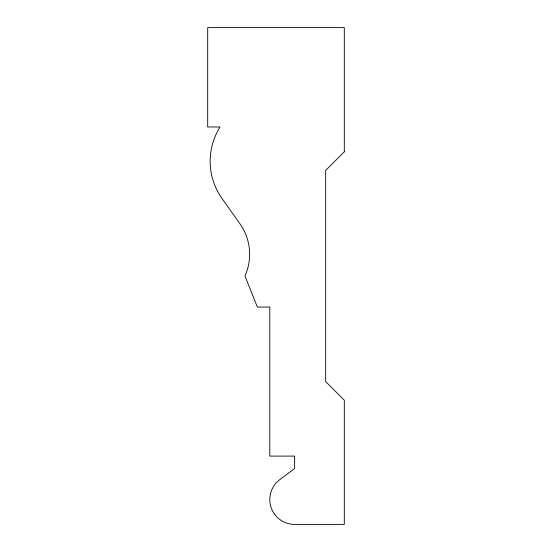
<?xml version="1.0" encoding="UTF-8"?>
<svg xmlns="http://www.w3.org/2000/svg" width="552" height="552" viewBox="0 0 552 552"><rect width="100%" height="100%" fill="white"/><g stroke="black" fill="none" stroke-linecap="round" stroke-linejoin="round"><path stroke-width="0.83" d="M344.31 151.8L325.68 170.43L325.68 381.57L344.31 400.2L344.31 524.4L294.63 524.4A24.84 24.84 0 0 1 279.726 479.688L294.63 468.51L294.63 456.09L269.79 456.09L269.79 307.05L257.37 307.05L244.95 276A52.806 52.806 0 0 0 239.899 223.719L221.973 198.437A64.184 64.184 0 0 1 220.11 126.96L207.69 126.96L207.69 27.6L344.31 27.6L344.31 151.8"/></g></svg>
